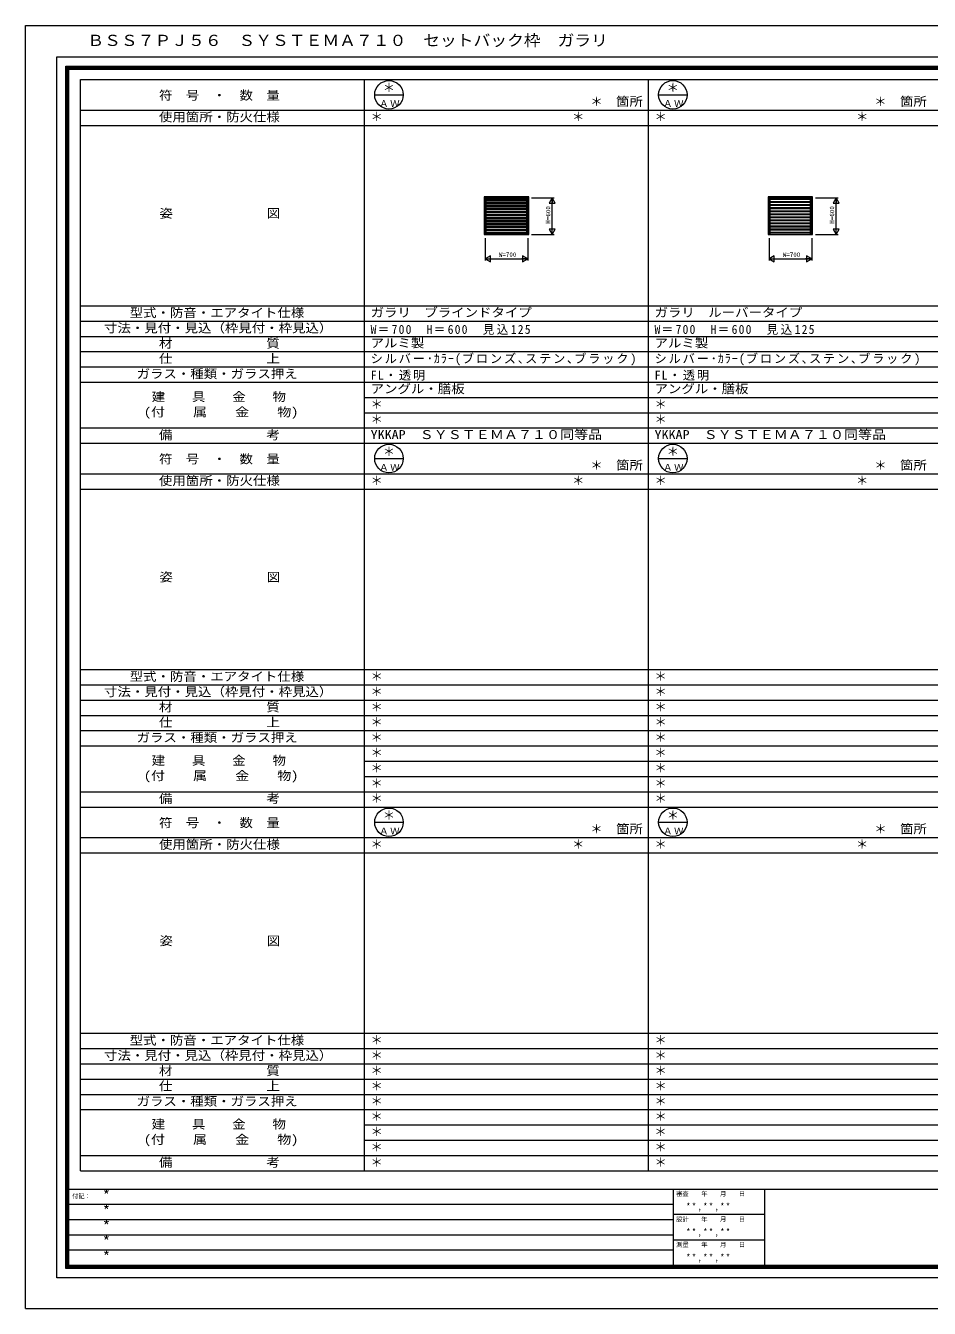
# Model space of a CAD drawing. Units: millimetres, scale not verified. Extents: x -14850 to 14850, y -10500 to 10500.
# Drawn here: x -14850 to -49, y -10500 to 10500 of the extents above; entities that cross this region are included whole.
import ezdxf
from ezdxf.enums import TextEntityAlignment as Align

# ---------------------------------------------------------------- set-up
doc = ezdxf.new("R2010")
doc.units = ezdxf.units.MM
doc.header["$LTSCALE"] = 50
doc.layers.add('0-0_0', color=7, linetype='Continuous')
for name, color, linetype, lineweight in [('0-1_USER1', 7, 'Continuous', 9), ('0-2_YKK_ZWAK', 4, 'Continuous', 9), ('0-3_YKK_11', 2, 'Continuous', 9)]:
    doc.layers.add(name, color=color, linetype=linetype, lineweight=lineweight)
doc.styles.add('ＭＳ ゴシック', font='')
doc.styles.get('ＭＳ ゴシック').set_extended_font_data('MS Gothic')

msp = doc.modelspace()

# ---------------------------------------------------------------- linework, layer by layer
at = {"layer": '0-1_USER1'}
for p, q in [((-14850, 10500), (14850, 10500)), ((-14850, -10500), (-14850, 10500)), ((-14340.23, 9987.41), (14340.79, 9987.41)), ((-14340.23, -9999.25), (-14340.23, 9987.41)), ((-14190.23, 9837.97), (14190.23, 9837.97)), ((-14190.23, -9849.81), (-14190.23, 9837.97)), ((-14177.82, 9825.57), (14177.82, 9825.57)), ((-14177.82, -9837.41), (-14177.82, 9825.57)), ((-14164.85, 9812.59), (14165.42, 9812.59)), ((-14164.85, -9825), (-14164.85, 9812.59)), ((-14152.44, 9799.62), (14152.45, 9799.62)), ((-14152.44, -9812.03), (-14152.44, 9799.62)), ((-14140.04, 9787.22), (14140.04, 9787.22)), ((-14140.04, -9799.06), (-14140.04, 9787.22)), ((-13949.96, 9617.94), (13950.04, 9617.94)), ((-13949.96, -8247.06), (-13949.96, 9617.94)), ((-9299.96, -8247.06), (-9299.96, 9617.94)), ((-4649.96, -8247.06), (-4649.96, 9617.94)), ((-9133.29, 9367.94), (-8666.63, 9367.94)), ((-4483.29, 9367.94), (-4016.63, 9367.94)), ((-13949.96, 9117.94), (13950.04, 9117.94)), ((-13949.96, 8867.94), (13950.04, 8867.94)), ((-13949.96, 5912.94), (13950.04, 5912.94)), ((-13949.96, 5662.94), (13950.04, 5662.94)), ((-13949.96, 5412.94), (13950.04, 5412.94)), ((-13949.96, 5162.94), (13950.04, 5162.94)), ((-13949.96, 4912.94), (13950.04, 4912.94)), ((-13949.96, 4662.94), (13950.04, 4662.94)), ((-9299.96, 4412.94), (13950.04, 4412.94)), ((-9299.96, 4162.94), (13950.04, 4162.94)), ((-13949.96, 3912.94), (13950.04, 3912.94)), ((-13949.96, 3662.94), (13950.04, 3662.94)), ((-9133.29, 3412.94), (-8666.63, 3412.94)), ((-4483.29, 3412.94), (-4016.63, 3412.94)), ((-13949.96, 3162.94), (13950.04, 3162.94)), ((-13949.96, 2912.94), (13950.04, 2912.94)), ((-13949.96, -42.06), (13950.04, -42.06)), ((-13949.96, -292.06), (13950.04, -292.06)), ((-13949.96, -542.06), (13950.04, -542.06)), ((-13949.96, -792.06), (13950.04, -792.06)), ((-13949.96, -1042.06), (13950.04, -1042.06)), ((-13949.96, -1292.06), (13950.04, -1292.06)), ((-9299.96, -1542.06), (13950.04, -1542.06)), ((-9299.96, -1792.06), (13950.04, -1792.06)), ((-13949.96, -2042.06), (13950.04, -2042.06)), ((-13949.96, -2292.06), (13950.04, -2292.06)), ((-9133.29, -2542.06), (-8666.63, -2542.06)), ((-4483.29, -2542.06), (-4016.63, -2542.06)), ((-13949.96, -2792.06), (13950.04, -2792.06)), ((-13949.96, -3042.06), (13950.04, -3042.06)), ((-13949.96, -5997.06), (13950.04, -5997.06)), ((-13949.96, -6247.06), (13950.04, -6247.06)), ((-13949.96, -6497.06), (13950.04, -6497.06)), ((-13949.96, -6747.06), (13950.04, -6747.06)), ((-13949.96, -6997.06), (13950.04, -6997.06)), ((-13949.96, -7247.06), (13950.04, -7247.06)), ((-9299.96, -7497.06), (13950.04, -7497.06)), ((-9299.96, -7747.06), (13950.04, -7747.06)), ((-13949.96, -7997.06), (13950.04, -7997.06)), ((-13949.96, -8247.06), (13950.04, -8247.06)), ((-14190.23, -8550.56), (14190.23, -8550.56)), ((-4245.68, -8550.56), (-4245.68, -9849.81)), ((-2746.8, -8550.56), (-2746.8, -9849.81)), ((-4245.68, -8798.68), (-14190.23, -8798.68)), ((-2746.8, -8965.6), (-4245.68, -8965.6)), ((-4245.68, -9049.62), (-14190.23, -9049.62)), ((-4245.68, -9299.44), (-14190.23, -9299.44)), ((-2746.8, -9382.33), (-4245.68, -9382.33)), ((-4245.68, -9549.25), (-14190.23, -9549.25)), ((14190.23, -9849.81), (-14190.23, -9849.81)), ((14177.82, -9837.41), (-14177.82, -9837.41)), ((14165.42, -9825), (-14164.85, -9825)), ((14152.45, -9812.03), (-14152.44, -9812.03)), ((14140.04, -9799.06), (-14140.04, -9799.06)), ((14340.79, -9999.25), (-14340.23, -9999.25)), ((-14850, -10500), (14850, -10500))]:
    msp.add_line(p, q, dxfattribs=at)
for centre in [(-8899.96, 9367.94), (-4249.96, 9367.94), (-8899.96, 3412.94), (-4249.96, 3412.94), (-8899.96, -2542.06), (-4249.96, -2542.06)]:
    msp.add_circle(centre, 233.33, dxfattribs=at)
at = {"layer": '0-2_YKK_ZWAK'}
for p, q in [((-6609.96, 7697.94), (-7339.96, 7697.94)), ((-7339.96, 7697.94), (-7339.96, 7082.94)), ((-6624.96, 7682.93), (-7324.96, 7682.93)), ((-7324.96, 7682.93), (-7324.96, 7082.94)), ((-7306.96, 7082.94), (-7306.96, 7682.93)), ((-7306.96, 7664.94), (-6642.96, 7664.94)), ((-7306.96, 7644.94), (-6642.96, 7644.94)), ((-7306.96, 7614.94), (-6642.96, 7614.94)), ((-7306.96, 7594.94), (-6642.96, 7594.94)), ((-7306.96, 7564.93), (-6642.96, 7564.93)), ((-6642.96, 7082.94), (-6642.96, 7682.93)), ((-6624.96, 7082.94), (-6624.96, 7682.93)), ((-6609.96, 7082.94), (-6609.96, 7697.94)), ((-1959.96, 7697.94), (-2689.96, 7697.94)), ((-2689.96, 7697.94), (-2689.96, 7082.94)), ((-1974.96, 7682.93), (-2674.96, 7682.93)), ((-2674.96, 7682.93), (-2674.96, 7082.94)), ((-2656.96, 7082.94), (-2656.96, 7682.93)), ((-2656.96, 7670.94), (-1992.96, 7670.94)), ((-2656.96, 7658.94), (-1992.96, 7658.94)), ((-2656.96, 7620.94), (-1992.96, 7620.94)), ((-2656.96, 7608.94), (-1992.96, 7608.94)), ((-2656.96, 7570.93), (-1992.96, 7570.93)), ((-1992.96, 7082.94), (-1992.96, 7682.93)), ((-1974.96, 7082.94), (-1974.96, 7682.93)), ((-1959.96, 7082.94), (-1959.96, 7697.94)), ((-7306.96, 7544.94), (-6642.96, 7544.94)), ((-7306.96, 7514.94), (-6642.96, 7514.94)), ((-7306.96, 7494.94), (-6642.96, 7494.94)), ((-7306.96, 7464.93), (-6642.96, 7464.93)), ((-7306.96, 7444.94), (-6642.96, 7444.94)), ((-7306.96, 7414.94), (-6642.96, 7414.94)), ((-7306.96, 7394.94), (-6642.96, 7394.94)), ((-7306.96, 7364.94), (-6642.96, 7364.94)), ((-2656.96, 7558.94), (-1992.96, 7558.94)), ((-2656.96, 7520.94), (-1992.96, 7520.94)), ((-2656.96, 7508.94), (-1992.96, 7508.94)), ((-2656.96, 7470.94), (-1992.96, 7470.94)), ((-2656.96, 7458.93), (-1992.96, 7458.93)), ((-2656.96, 7420.94), (-1992.96, 7420.94)), ((-2656.96, 7408.94), (-1992.96, 7408.94)), ((-2656.96, 7370.94), (-1992.96, 7370.94)), ((-2656.96, 7358.93), (-1992.96, 7358.93)), ((-7306.96, 7344.94), (-6642.96, 7344.94)), ((-7306.96, 7314.94), (-6642.96, 7314.94)), ((-7306.96, 7294.94), (-6642.96, 7294.94)), ((-7306.96, 7264.94), (-6642.96, 7264.94)), ((-7306.96, 7244.93), (-6642.96, 7244.93)), ((-7306.96, 7214.94), (-6642.96, 7214.94)), ((-7306.96, 7194.94), (-6642.96, 7194.94)), ((-7306.96, 7164.94), (-6642.96, 7164.94)), ((-7306.96, 7144.94), (-6642.96, 7144.94)), ((-2656.96, 7320.94), (-1992.96, 7320.94)), ((-2656.96, 7308.94), (-1992.96, 7308.94)), ((-2656.96, 7270.94), (-1992.96, 7270.94)), ((-2656.96, 7258.94), (-1992.96, 7258.94)), ((-2656.96, 7220.94), (-1992.96, 7220.94)), ((-2656.96, 7208.94), (-1992.96, 7208.94)), ((-2656.96, 7170.94), (-1992.96, 7170.94)), ((-2656.96, 7158.94), (-1992.96, 7158.94)), ((-7339.96, 7082.94), (-6609.96, 7082.94)), ((-7324.96, 7082.94), (-6624.96, 7082.94)), ((-7306.96, 7114.94), (-6642.96, 7114.94)), ((-7306.96, 7094.94), (-6642.96, 7094.94)), ((-2689.96, 7082.94), (-1959.96, 7082.94)), ((-2674.96, 7082.94), (-1974.96, 7082.94)), ((-2656.96, 7120.94), (-1992.96, 7120.94)), ((-2656.96, 7108.94), (-1992.96, 7108.94))]:
    msp.add_line(p, q, dxfattribs=at)
at = {"layer": '0-3_YKK_11'}
for p, q in [((-6564.96, 7682.93), (-6194.96, 7682.93)), ((-6224.96, 7682.93), (-6274.96, 7596.33)), ((-6274.96, 7596.33), (-6174.96, 7596.33)), ((-6224.96, 7682.93), (-6224.96, 7582.94)), ((-6174.96, 7596.33), (-6224.96, 7682.93)), ((-6224.96, 7083.93), (-6224.96, 7681.94)), ((-1914.96, 7682.93), (-1544.96, 7682.93)), ((-1574.96, 7682.93), (-1574.96, 7582.94)), ((-1574.96, 7083.93), (-1574.96, 7681.94)), ((-6224.96, 7082.94), (-6224.96, 7182.94)), ((-1574.96, 7082.94), (-1574.96, 7182.94)), ((-7324.96, 7022.93), (-7324.96, 6652.94)), ((-6624.96, 7022.93), (-6624.96, 6652.94)), ((-6564.96, 7082.94), (-6194.96, 7082.94)), ((-2674.96, 7022.93), (-2674.96, 6652.94)), ((-1974.96, 7022.93), (-1974.96, 6652.94)), ((-1914.96, 7082.94), (-1544.96, 7082.94)), ((-7238.36, 6732.94), (-7324.96, 6682.94)), ((-7238.36, 6632.94), (-7238.36, 6732.94)), ((-6624.96, 6682.94), (-6711.56, 6732.94)), ((-6711.56, 6732.94), (-6711.56, 6632.94)), ((-2588.36, 6732.94), (-2674.96, 6682.94)), ((-2588.36, 6632.94), (-2588.36, 6732.94)), ((-1974.96, 6682.94), (-2061.56, 6732.94)), ((-2061.56, 6732.94), (-2061.56, 6632.94)), ((-7324.96, 6682.94), (-7224.96, 6682.94)), ((-7324.96, 6682.94), (-7238.36, 6632.94)), ((-7323.96, 6682.94), (-6625.96, 6682.94)), ((-6624.96, 6682.94), (-6724.96, 6682.94)), ((-6711.56, 6632.94), (-6624.96, 6682.94)), ((-2674.96, 6682.94), (-2574.96, 6682.94)), ((-2674.96, 6682.94), (-2588.36, 6632.94)), ((-2673.96, 6682.94), (-1975.96, 6682.94)), ((-1974.96, 6682.94), (-2074.96, 6682.94)), ((-2061.56, 6632.94), (-1974.96, 6682.94))]:
    msp.add_line(p, q, dxfattribs=at)
for points in [[(-1524.96, 7596.33), (-1574.96, 7682.93), (-1624.96, 7596.33)], [(-6224.96, 7082.94), (-6174.96, 7169.54), (-6274.96, 7169.54)], [(-1574.96, 7082.94), (-1524.96, 7169.54), (-1624.96, 7169.54)]]:
    msp.add_lwpolyline(points, close=True, dxfattribs=at)

# ---------------------------------------------------------------- texts
at = {"layer": '0-0_0', "color": 3, "style": 'ＭＳ ゴシック', "width": 1.1}
msp.add_text('ＢＳＳ７ＰＪ５６\u3000ＳＹＳＴＥＭＡ７１０\u3000セットバック枠\u3000ガラリ', height=183.3, dxfattribs=at).set_placement((-13840.22, 10112.41), align=Align.BOTTOM_LEFT)
at = {"layer": '0-0_0', "style": 'ＭＳ ゴシック'}
for p in [(-8999.96, 9367.94), (-4349.96, 9367.94), (-5599.96, 9142.94), (-949.96, 9142.94), (-9199.96, 8892.94), (-5899.96, 8892.94), (-4549.96, 8892.94), (-1249.96, 8892.94), (-9199.96, 4187.94), (-4549.96, 4187.94), (-9199.96, 3937.94), (-4549.96, 3937.94), (-8999.96, 3412.94), (-4349.96, 3412.94), (-5599.96, 3187.94), (-949.96, 3187.94), (-9199.96, 2937.94), (-5899.96, 2937.94), (-4549.96, 2937.94), (-1249.96, 2937.94), (-9199.96, -267.06), (-4549.96, -267.06), (-9199.96, -517.06), (-4549.96, -517.06), (-9199.96, -767.06), (-4549.96, -767.06), (-9199.96, -1017.06), (-4549.96, -1017.06), (-9199.96, -1267.06), (-4549.96, -1267.06), (-9199.96, -1517.06), (-4549.96, -1517.06), (-9199.96, -1767.06), (-4549.96, -1767.06), (-9199.96, -2017.06), (-4549.96, -2017.06), (-9199.96, -2267.06), (-4549.96, -2267.06), (-8999.96, -2542.06), (-4349.96, -2542.06), (-5599.96, -2767.06), (-949.96, -2767.06), (-9199.96, -3017.06), (-5899.96, -3017.06), (-4549.96, -3017.06), (-1249.96, -3017.06), (-9199.96, -6222.06), (-4549.96, -6222.06), (-9199.96, -6472.06), (-4549.96, -6472.06), (-9199.96, -6722.06), (-4549.96, -6722.06), (-9199.96, -6972.06), (-4549.96, -6972.06), (-9199.96, -7222.06), (-4549.96, -7222.06), (-9199.96, -7472.06), (-4549.96, -7472.06), (-9199.96, -7722.06), (-4549.96, -7722.06), (-9199.96, -7972.06), (-4549.96, -7972.06), (-9199.96, -8222.06), (-4549.96, -8222.06)]:
    msp.add_text('＊', height=146.6, dxfattribs=at).set_placement(p, align=Align.BOTTOM_LEFT)
for s, width, p in [('ガラリ\u3000ブラインドタイプ', 1.1, (-9199.96, 5687.94)), ('ガラリ\u3000ルーバータイプ', 1.1, (-4549.96, 5687.94)), ('アルミ製', 1.1, (-9199.96, 5187.94)), ('アルミ製', 1.1, (-4549.96, 5187.94)), ('アングル・膳板', 1.1, (-9199.96, 4437.94)), ('アングル・膳板', 1.1, (-4549.96, 4437.94)), ('YKKAP\u3000ＳＹＳＴＥＭＡ７１０同等品', 1.15, (-9199.96, 3687.94)), ('YKKAP\u3000ＳＹＳＴＥＭＡ７１０同等品', 1.15, (-4549.96, 3687.94))]:
    msp.add_text(s, height=146.6, dxfattribs=dict(at, width=width)).set_placement(p, align=Align.BOTTOM_LEFT)
at = {"layer": '0-0_0', "char_height": 146.6, "attachment_point": 7, "style": 'ＭＳ ゴシック'}
for s, insert in [('\\T1.21;\\W0.95;W＝700\u3000H＝600\\~\\~見込125', (-9199.96, 5437.94)), ('\\T1.21;\\W0.95;W＝700\u3000H＝600\\~\\~見込125', (-4549.96, 5437.94)), ('\\T1.15;シルバー･ｶﾗｰ(ブロンズ､ステン､ブラック)', (-9199.96, 4937.94)), ('\\T1.15;シルバー･ｶﾗｰ(ブロンズ､ステン､ブラック)', (-4549.96, 4937.94)), ('\\T1.16;FL・透明', (-9199.96, 4687.94)), ('\\T1.16;FL・透明', (-4549.96, 4687.94))]:
    msp.add_mtext(s, dxfattribs=dict(at, insert=insert))
at = {"layer": '0-1_USER1', "style": 'ＭＳ ゴシック'}
for s, width, p in [('符\u3000号\u3000・\u3000数\u3000量', 1.1, (-12666.33, 9242.94)), ('箇所', 1.1, (-5179.96, 9142.94)), ('箇所', 1.1, (-529.96, 9142.94)), ('使用箇所・防火仕様', 1.1, (-12666.33, 8887.94)), ('姿\u3000\u3000\u3000\u3000\u3000\u3000\u3000図', 1.1, (-12659.66, 7310.44)), ('型式・防音・エアタイト仕様', 1.1, (-13146.33, 5682.94)), ('寸法・見付・見込（枠見付・枠見込）', 1.1, (-13566.33, 5432.94)), ('材\u3000\u3000\u3000\u3000\u3000\u3000\u3000質', 1.1, (-12666.33, 5182.94)), ('仕\u3000\u3000\u3000\u3000\u3000\u3000\u3000上', 1.1, (-12666.33, 4932.94)), ('ガラス・種類・ガラス押え', 1.1, (-13033, 4682.94)), ('建\u3000\u3000具\u3000\u3000金\u3000\u3000物', 1.1, (-12786.33, 4307.94)), ('(付\u3000\u3000属\u3000\u3000金\u3000\u3000物)', 1.15, (-12913, 4057.94)), ('備\u3000\u3000\u3000\u3000\u3000\u3000\u3000考', 1.1, (-12666.33, 3682.94)), ('符\u3000号\u3000・\u3000数\u3000量', 1.1, (-12666.33, 3287.94)), ('箇所', 1.1, (-5179.96, 3187.94)), ('箇所', 1.1, (-529.96, 3187.94)), ('使用箇所・防火仕様', 1.1, (-12666.33, 2932.94)), ('姿\u3000\u3000\u3000\u3000\u3000\u3000\u3000図', 1.1, (-12659.66, 1355.44)), ('型式・防音・エアタイト仕様', 1.1, (-13146.33, -272.06)), ('寸法・見付・見込（枠見付・枠見込）', 1.1, (-13566.33, -522.06)), ('材\u3000\u3000\u3000\u3000\u3000\u3000\u3000質', 1.1, (-12666.33, -772.06)), ('仕\u3000\u3000\u3000\u3000\u3000\u3000\u3000上', 1.1, (-12666.33, -1022.06)), ('ガラス・種類・ガラス押え', 1.1, (-13033, -1272.06)), ('建\u3000\u3000具\u3000\u3000金\u3000\u3000物', 1.1, (-12786.33, -1647.06)), ('(付\u3000\u3000属\u3000\u3000金\u3000\u3000物)', 1.15, (-12913, -1897.06)), ('備\u3000\u3000\u3000\u3000\u3000\u3000\u3000考', 1.1, (-12666.33, -2272.06)), ('符\u3000号\u3000・\u3000数\u3000量', 1.1, (-12666.33, -2667.06)), ('箇所', 1.1, (-5179.96, -2767.06)), ('箇所', 1.1, (-529.96, -2767.06)), ('使用箇所・防火仕様', 1.1, (-12666.33, -3022.06)), ('姿\u3000\u3000\u3000\u3000\u3000\u3000\u3000図', 1.1, (-12659.66, -4599.56)), ('型式・防音・エアタイト仕様', 1.1, (-13146.33, -6227.06)), ('寸法・見付・見込（枠見付・枠見込）', 1.1, (-13566.33, -6477.06)), ('材\u3000\u3000\u3000\u3000\u3000\u3000\u3000質', 1.1, (-12666.33, -6727.06)), ('仕\u3000\u3000\u3000\u3000\u3000\u3000\u3000上', 1.1, (-12666.33, -6977.06)), ('ガラス・種類・ガラス押え', 1.1, (-13033, -7227.06)), ('建\u3000\u3000具\u3000\u3000金\u3000\u3000物', 1.1, (-12786.33, -7602.06)), ('(付\u3000\u3000属\u3000\u3000金\u3000\u3000物)', 1.15, (-12913, -7852.06)), ('備\u3000\u3000\u3000\u3000\u3000\u3000\u3000考', 1.1, (-12666.33, -8227.06))]:
    msp.add_text(s, height=146.6, dxfattribs=dict(at, width=width)).set_placement(p, align=Align.BOTTOM_LEFT)
at = {"layer": '0-1_USER1', "color": 3, "style": 'ＭＳ ゴシック'}
for p in [(-13590.04, -8798.68), (-13590.04, -9049.62), (-13590.04, -9299.62), (-13590.04, -9550.38), (-13590.04, -9800.38)]:
    msp.add_text('*', height=183.3, dxfattribs=at).set_placement(p, align=Align.BOTTOM_LEFT)
at = {"layer": '0-1_USER1', "color": 4, "style": 'ＭＳ ゴシック'}
for s, p in [('審査\u3000\u3000年\u3000\u3000月\u3000\u3000日', (-4195.68, -8683.68)), ('付記：', (-14090.04, -8723.68)), ('設計\u3000\u3000年\u3000\u3000月\u3000\u3000日', (-4195.68, -9098.72)), ('測量\u3000\u3000年\u3000\u3000月\u3000\u3000日', (-4195.68, -9515.45))]:
    msp.add_text(s, height=73.31, dxfattribs=at).set_placement(p, align=Align.BOTTOM_LEFT)
at = {"layer": '0-1_USER1', "char_height": 110, "attachment_point": 7, "style": 'ＭＳ ゴシック'}
for s, insert in [('\\T1.17;ＡＷ', (-9059.96, 9167.94)), ('\\T1.17;ＡＷ', (-4409.96, 9167.94)), ('\\T1.17;ＡＷ', (-9059.96, 3212.94)), ('\\T1.17;ＡＷ', (-4409.96, 3212.94)), ('\\T1.17;ＡＷ', (-9059.96, -2742.06)), ('\\T1.17;ＡＷ', (-4409.96, -2742.06)), ('\\T1.39;\\W0.85;**,**,**', (-4029.7, -8916.54)), ('\\T1.39;\\W0.85;**,**,**', (-4029.7, -9333.27)), ('\\T1.39;\\W0.85;**,**,**', (-4029.7, -9750))]:
    msp.add_mtext(s, dxfattribs=dict(at, insert=insert))
at = {"layer": '0-3_YKK_11', "color": 4, "style": 'ＭＳ ゴシック'}
for p in [(-6234.96, 7258.37), (-1584.96, 7258.37)]:
    msp.add_text('H=600', height=73.31, rotation=90, dxfattribs=at).set_placement(p, align=Align.BOTTOM_LEFT)
for p in [(-7099.53, 6692.94), (-2449.53, 6692.94)]:
    msp.add_text('W=700', height=73.31, dxfattribs=at).set_placement(p, align=Align.BOTTOM_LEFT)

doc.saveas('drawing.dxf')
